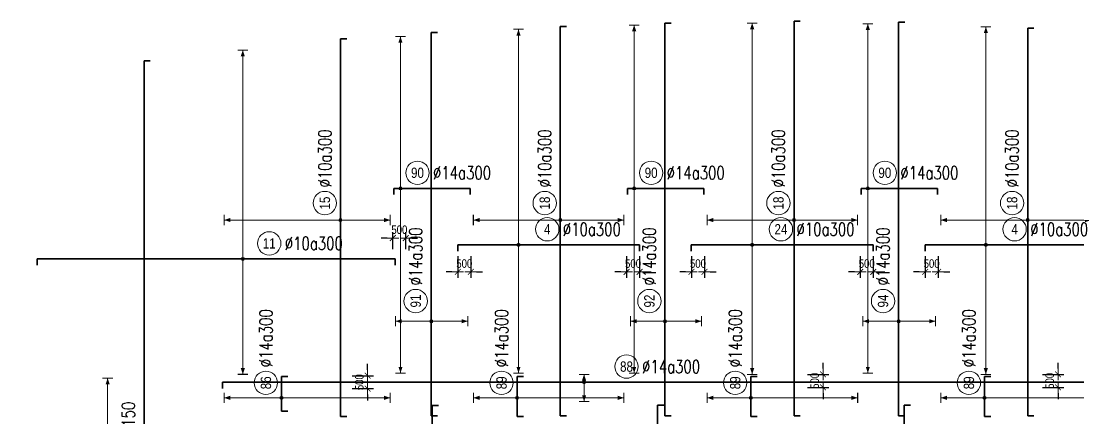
# Model space of a CAD drawing. Header units: millimetres. Extents: x -211477 to 1328726, y -15421 to 98394.
# Drawn here: x 29883 to 70582, y 63675 to 78953 of the extents above; entities that cross this region are included whole.
import ezdxf
from ezdxf.enums import TextEntityAlignment as Align

# ---------------------------------------------------------------- set-up
doc = ezdxf.new("R2010")
doc.units = ezdxf.units.MM
doc.header["$MEASUREMENT"] = 0
for name, color, linetype, lineweight in [('NDC_S_DIM', 1, 'Continuous', 9), ('NDC_S_REBAR', 4, 'Continuous', 35), ('NDC_S_VN TEXT', 7, 'Continuous', 20)]:
    doc.layers.add(name, color=color, linetype=linetype, lineweight=lineweight)
doc.styles.add('ARIAL', font='arial.ttf', dxfattribs={"width": 0.8})
doc.styles.add('NDC_ROMANS', font='romans.shx', dxfattribs={"width": 0.8})
doc.dimstyles.new('NDC_dim_150', dxfattribs={"dimscale": 150, "dimtxt": 2.2, "dimasz": 1.5, "dimexe": 1.5, "dimexo": 2.5, "dimgap": 1, "dimtad": 1, "dimdec": 0, "dimzin": 0, "dimdsep": 46, "dimtxsty": 'ARIAL', "dimblk": 'DIMMARK', "dimcen": 0.09, "dimdle": 1.2, "dimclrd": 1, "dimclre": 1, "dimclrt": 3, "dimadec": 0, "dimazin": 0, "dimtfac": 1, "dimtdec": 0, "dimtix": 1, "dimtofl": 0, "dimtmove": 0, "dimatfit": 3, "dimfxl": 4, "dimfxlon": 1, "dimtolj": 1, "dimtzin": 0, "dimarcsym": 0})

# ---------------------------------------------------------------- blocks, each defined once
blk = doc.blocks.new('DIMMARK')
at = {"layer": 'NDC_S_DIM', "color": 1}
blk.add_line((-1.5, 0), (1, 0), dxfattribs=at)
at = {"layer": 'NDC_S_DIM', "color": 2, "const_width": 0.15}
blk.add_lwpolyline([(-0.5, -0.5), (0.5, 0.5)], dxfattribs=at)
blk = doc.blocks.new('*D108')
at = {"layer": 'NDC_S_DIM', "color": 1, "lineweight": -2, "transparency": 16777216}
for p, q in [((44200, 70168), (44200, 70825)), ((44700, 70168), (44700, 70825)), ((43975, 70600), (43750, 70600)), ((44925, 70600), (45150, 70600))]:
    blk.add_line(p, q, dxfattribs=at)
at = {"layer": 'NDC_S_DIM', "color": 1, "lineweight": -2, "transparency": 16777216, "xscale": 225, "yscale": 225, "zscale": 225}
blk.add_blockref('DIMMARK', (44200, 70600), dxfattribs=at)
at = {"layer": 'NDC_S_DIM', "color": 1, "lineweight": -2, "transparency": 16777216, "xscale": 225, "yscale": 225, "zscale": 225, "rotation": 180}
blk.add_blockref('DIMMARK', (44700, 70600), dxfattribs=at)
at = {"layer": 'NDC_S_DIM', "color": 3, "transparency": 16777216, "insert": (44450, 70919), "char_height": 330, "attachment_point": 5, "style": 'ARIAL'}
blk.add_mtext('\\A1;500', dxfattribs=at)
blk = doc.blocks.new('*D109')
at = {"layer": 'NDC_S_DIM', "color": 1, "lineweight": -2, "transparency": 16777216}
for p, q in [((46700, 69897), (46700, 69072)), ((47200, 69897), (47200, 69072)), ((46475, 69297), (46250, 69297)), ((47425, 69297), (47650, 69297))]:
    blk.add_line(p, q, dxfattribs=at)
at = {"layer": 'NDC_S_DIM', "color": 1, "lineweight": -2, "transparency": 16777216, "xscale": 225, "yscale": 225, "zscale": 225}
blk.add_blockref('DIMMARK', (46700, 69297), dxfattribs=at)
at = {"layer": 'NDC_S_DIM', "color": 1, "lineweight": -2, "transparency": 16777216, "xscale": 225, "yscale": 225, "zscale": 225, "rotation": 180}
blk.add_blockref('DIMMARK', (47200, 69297), dxfattribs=at)
at = {"layer": 'NDC_S_DIM', "color": 3, "transparency": 16777216, "insert": (46950, 69616), "char_height": 330, "attachment_point": 5, "style": 'ARIAL'}
blk.add_mtext('\\A1;500', dxfattribs=at)
blk = doc.blocks.new('*D110')
at = {"layer": 'NDC_S_DIM', "color": 1, "lineweight": -2, "transparency": 16777216}
for p, q in [((53200, 69897), (53200, 69072)), ((53700, 69897), (53700, 69072)), ((52975, 69297), (52750, 69297)), ((53925, 69297), (54150, 69297))]:
    blk.add_line(p, q, dxfattribs=at)
at = {"layer": 'NDC_S_DIM', "color": 1, "lineweight": -2, "transparency": 16777216, "xscale": 225, "yscale": 225, "zscale": 225}
blk.add_blockref('DIMMARK', (53200, 69297), dxfattribs=at)
at = {"layer": 'NDC_S_DIM', "color": 1, "lineweight": -2, "transparency": 16777216, "xscale": 225, "yscale": 225, "zscale": 225, "rotation": 180}
blk.add_blockref('DIMMARK', (53700, 69297), dxfattribs=at)
at = {"layer": 'NDC_S_DIM', "color": 3, "transparency": 16777216, "insert": (53450, 69616), "char_height": 330, "attachment_point": 5, "style": 'ARIAL'}
blk.add_mtext('\\A1;500', dxfattribs=at)
blk = doc.blocks.new('*D111')
at = {"layer": 'NDC_S_DIM', "color": 1, "lineweight": -2, "transparency": 16777216}
for p, q in [((55700, 69897), (55700, 69072)), ((56200, 69897), (56200, 69072)), ((55475, 69297), (55250, 69297)), ((56425, 69297), (56650, 69297))]:
    blk.add_line(p, q, dxfattribs=at)
at = {"layer": 'NDC_S_DIM', "color": 1, "lineweight": -2, "transparency": 16777216, "xscale": 225, "yscale": 225, "zscale": 225}
blk.add_blockref('DIMMARK', (55700, 69297), dxfattribs=at)
at = {"layer": 'NDC_S_DIM', "color": 1, "lineweight": -2, "transparency": 16777216, "xscale": 225, "yscale": 225, "zscale": 225, "rotation": 180}
blk.add_blockref('DIMMARK', (56200, 69297), dxfattribs=at)
at = {"layer": 'NDC_S_DIM', "color": 3, "transparency": 16777216, "insert": (55950, 69616), "char_height": 330, "attachment_point": 5, "style": 'ARIAL'}
blk.add_mtext('\\A1;500', dxfattribs=at)
blk = doc.blocks.new('*D112')
at = {"layer": 'NDC_S_DIM', "color": 1, "lineweight": -2, "transparency": 16777216}
for p, q in [((62200, 69897), (62200, 69072)), ((62700, 69897), (62700, 69072)), ((61975, 69297), (61750, 69297)), ((62925, 69297), (63150, 69297))]:
    blk.add_line(p, q, dxfattribs=at)
at = {"layer": 'NDC_S_DIM', "color": 1, "lineweight": -2, "transparency": 16777216, "xscale": 225, "yscale": 225, "zscale": 225}
blk.add_blockref('DIMMARK', (62200, 69297), dxfattribs=at)
at = {"layer": 'NDC_S_DIM', "color": 1, "lineweight": -2, "transparency": 16777216, "xscale": 225, "yscale": 225, "zscale": 225, "rotation": 180}
blk.add_blockref('DIMMARK', (62700, 69297), dxfattribs=at)
at = {"layer": 'NDC_S_DIM', "color": 3, "transparency": 16777216, "insert": (62450, 69616), "char_height": 330, "attachment_point": 5, "style": 'ARIAL'}
blk.add_mtext('\\A1;500', dxfattribs=at)
blk = doc.blocks.new('*D113')
at = {"layer": 'NDC_S_DIM', "color": 1, "lineweight": -2, "transparency": 16777216}
for p, q in [((64700, 69897), (64700, 69072)), ((65200, 69897), (65200, 69072)), ((64475, 69297), (64250, 69297)), ((65425, 69297), (65650, 69297))]:
    blk.add_line(p, q, dxfattribs=at)
at = {"layer": 'NDC_S_DIM', "color": 1, "lineweight": -2, "transparency": 16777216, "xscale": 225, "yscale": 225, "zscale": 225}
blk.add_blockref('DIMMARK', (64700, 69297), dxfattribs=at)
at = {"layer": 'NDC_S_DIM', "color": 1, "lineweight": -2, "transparency": 16777216, "xscale": 225, "yscale": 225, "zscale": 225, "rotation": 180}
blk.add_blockref('DIMMARK', (65200, 69297), dxfattribs=at)
at = {"layer": 'NDC_S_DIM', "color": 3, "transparency": 16777216, "insert": (64950, 69616), "char_height": 330, "attachment_point": 5, "style": 'ARIAL'}
blk.add_mtext('\\A1;500', dxfattribs=at)
blk = doc.blocks.new('*D124')
at = {"layer": 'NDC_S_DIM', "color": 1, "lineweight": -2, "transparency": 16777216}
for p, q in [((43228, 65525), (43228, 65750)), ((42628, 65300), (43453, 65300)), ((42628, 64800), (43453, 64800)), ((43228, 64575), (43228, 64350))]:
    blk.add_line(p, q, dxfattribs=at)
at = {"layer": 'NDC_S_DIM', "color": 1, "lineweight": -2, "transparency": 16777216, "xscale": 225, "yscale": 225, "zscale": 225}
for p, rotation in [((43228, 65300), 270), ((43228, 64800), 90)]:
    blk.add_blockref('DIMMARK', p, dxfattribs=dict(at, rotation=rotation))
at = {"layer": 'NDC_S_DIM', "color": 3, "transparency": 16777216, "insert": (42909, 65050), "char_height": 330, "attachment_point": 5, "rotation": 90, "style": 'ARIAL'}
blk.add_mtext('\\A1;500', dxfattribs=at)
blk = doc.blocks.new('*D125')
at = {"layer": 'NDC_S_DIM', "color": 1, "lineweight": -2, "transparency": 16777216}
for p, q in [((60766, 65575), (60766, 65800)), ((60166, 65350), (60991, 65350)), ((60166, 64850), (60991, 64850)), ((60766, 64625), (60766, 64400))]:
    blk.add_line(p, q, dxfattribs=at)
at = {"layer": 'NDC_S_DIM', "color": 1, "lineweight": -2, "transparency": 16777216, "xscale": 225, "yscale": 225, "zscale": 225}
for p, rotation in [((60766, 65350), 270), ((60766, 64850), 90)]:
    blk.add_blockref('DIMMARK', p, dxfattribs=dict(at, rotation=rotation))
at = {"layer": 'NDC_S_DIM', "color": 3, "transparency": 16777216, "insert": (60447, 65100), "char_height": 330, "attachment_point": 5, "rotation": 90, "style": 'ARIAL'}
blk.add_mtext('\\A1;500', dxfattribs=at)
blk = doc.blocks.new('*D126')
at = {"layer": 'NDC_S_DIM', "color": 1, "lineweight": -2, "transparency": 16777216}
for p, q in [((69817, 65575), (69817, 65800)), ((69217, 65350), (70042, 65350)), ((69217, 64850), (70042, 64850)), ((69817, 64625), (69817, 64400))]:
    blk.add_line(p, q, dxfattribs=at)
at = {"layer": 'NDC_S_DIM', "color": 1, "lineweight": -2, "transparency": 16777216, "xscale": 225, "yscale": 225, "zscale": 225}
for p, rotation in [((69817, 65350), 270), ((69817, 64850), 90)]:
    blk.add_blockref('DIMMARK', p, dxfattribs=dict(at, rotation=rotation))
at = {"layer": 'NDC_S_DIM', "color": 3, "transparency": 16777216, "insert": (69498, 65100), "char_height": 330, "attachment_point": 5, "rotation": 90, "style": 'ARIAL'}
blk.add_mtext('\\A1;500', dxfattribs=at)
blk = doc.blocks.new('*U80')
h = blk.add_hatch(color=6)
edge = h.paths.add_edge_path()
edge.add_arc((27.07, 0), 0.3, 0, 360)
at = {"layer": 'NDC_S_DIM', "color": 8}
for q in [(27.07, 1.49), (27.07, -3.74)]:
    blk.add_line((27.07, 0), q, dxfattribs=at)
for points in [[(26.07, 1.49, 0.2, 0.2, 0), (28.07, 1.49, 0, 0, 0)], [(26.07, -3.74, 0.2, 0.2, 0), (28.07, -3.74, 0, 0, 0)]]:
    blk.add_lwpolyline(points, format="xyseb", dxfattribs=at)
at = {"layer": 'NDC_S_DIM'}
blk.add_circle((35.24, 3), 2.25, dxfattribs=at)
at = {"layer": 'NDC_S_DIM', "color": 6}
blk.add_circle((27.07, 0), 0.3, dxfattribs=at)
at = {"layer": 'NDC_S_DIM', "color": 8}
for points in [[(26.67, 0.29), (27.07, 1.49), (27.47, 0.29)], [(26.67, -2.54), (27.07, -3.74), (27.47, -2.54)]]:
    blk.add_solid(points, dxfattribs=at)
at = {"layer": 'NDC_S_REBAR'}
for p, q in [((0, 0), (-42.55, 0)), ((-42.55, 0), (-42.55, -1.2)), ((0, 0), (211.07, 0)), ((-42.55, -1.2), (-42.55, -1.2))]:
    blk.add_line(p, q, dxfattribs=at)
at = {"layer": 'NDC_S_VN TEXT', "color": 3, "style": 'NDC_ROMANS', "width": 0.75}
blk.add_attdef('DKT', (38.24, 1.75), '', height=2.5, dxfattribs=at)
at = {"layer": 'NDC_S_VN TEXT', "style": 'ARIAL', "width": 0.8}
blk.add_attdef('KHT', text='', height=2, dxfattribs=at).set_placement((35.24, 3), align=Align.MIDDLE_CENTER)
blk = doc.blocks.new('*U81')
h = blk.add_hatch(color=6)
edge = h.paths.add_edge_path()
edge.add_arc((-7.93, 0), 0.3, 0, 360)
at = {"layer": 'NDC_S_DIM', "color": 8}
for q in [(-7.93, 41.51), (-7.93, -24.69)]:
    blk.add_line((-7.93, 0), q, dxfattribs=at)
for points in [[(-8.93, 41.51, 0.2, 0.2, 0), (-6.93, 41.51, 0, 0, 0)], [(-8.93, -24.69, 0.2, 0.2, 0), (-6.93, -24.69, 0, 0, 0)]]:
    blk.add_lwpolyline(points, format="xyseb", dxfattribs=at)
at = {"layer": 'NDC_S_DIM'}
blk.add_circle((-2.39, 3), 2.25, dxfattribs=at)
at = {"layer": 'NDC_S_DIM', "color": 6}
blk.add_circle((-7.93, 0), 0.3, dxfattribs=at)
at = {"layer": 'NDC_S_DIM', "color": 8}
for points in [[(-8.33, 40.31), (-7.93, 41.51), (-7.53, 40.31)], [(-8.33, -23.49), (-7.93, -24.69), (-7.53, -23.49)]]:
    blk.add_solid(points, dxfattribs=at)
at = {"layer": 'NDC_S_REBAR'}
for p, q in [((0, 0), (-19.62, 0)), ((-19.62, 0), (-19.62, -1.2)), ((0, 0), (15.38, 0)), ((15.38, 0), (15.38, -1.2)), ((-19.62, -1.2), (-19.62, -1.2)), ((15.38, -1.2), (15.38, -1.2))]:
    blk.add_line(p, q, dxfattribs=at)
at = {"layer": 'NDC_S_VN TEXT', "color": 3, "style": 'NDC_ROMANS', "width": 0.75}
blk.add_attdef('DKT', (0.61, 1.75), '', height=2.5, dxfattribs=at)
at = {"layer": 'NDC_S_VN TEXT', "style": 'ARIAL', "width": 0.8}
blk.add_attdef('KHT', text='', height=2, dxfattribs=at).set_placement((-2.39, 3), align=Align.MIDDLE_CENTER)
blk = doc.blocks.new('*U82')
h = blk.add_hatch(color=6)
edge = h.paths.add_edge_path()
edge.add_arc((-7.93, 0), 0.3, 0, 360)
at = {"layer": 'NDC_S_DIM', "color": 8}
for q in [(-7.93, 42.7), (-7.93, -24.94)]:
    blk.add_line((-7.93, 0), q, dxfattribs=at)
for points in [[(-8.93, 42.7, 0.2, 0.2, 0), (-6.93, 42.7, 0, 0, 0)], [(-8.93, -24.94, 0.2, 0.2, 0), (-6.93, -24.94, 0, 0, 0)]]:
    blk.add_lwpolyline(points, format="xyseb", dxfattribs=at)
at = {"layer": 'NDC_S_DIM'}
blk.add_circle((-2.39, 3), 2.25, dxfattribs=at)
at = {"layer": 'NDC_S_DIM', "color": 6}
blk.add_circle((-7.93, 0), 0.3, dxfattribs=at)
at = {"layer": 'NDC_S_DIM', "color": 8}
for points in [[(-8.33, 41.5), (-7.93, 42.7), (-7.53, 41.5)], [(-8.33, -23.74), (-7.93, -24.94), (-7.53, -23.74)]]:
    blk.add_solid(points, dxfattribs=at)
at = {"layer": 'NDC_S_REBAR'}
for p, q in [((0, 0), (-19.65, 0)), ((-19.65, 0), (-19.65, -1.2)), ((0, 0), (15.38, 0)), ((15.38, 0), (15.38, -1.2)), ((-19.65, -1.2), (-19.65, -1.2)), ((15.38, -1.2), (15.38, -1.2))]:
    blk.add_line(p, q, dxfattribs=at)
at = {"layer": 'NDC_S_VN TEXT', "color": 3, "style": 'NDC_ROMANS', "width": 0.75}
blk.add_attdef('DKT', (0.61, 1.75), '', height=2.5, dxfattribs=at)
at = {"layer": 'NDC_S_VN TEXT', "style": 'ARIAL', "width": 0.8}
blk.add_attdef('KHT', text='', height=2, dxfattribs=at).set_placement((-2.39, 3), align=Align.MIDDLE_CENTER)
blk = doc.blocks.new('*U83')
h = blk.add_hatch(color=6)
edge = h.paths.add_edge_path()
edge.add_arc((-7.93, 0), 0.3, 0, 360)
at = {"layer": 'NDC_S_DIM', "color": 8}
for q in [(-7.93, 41.97), (-7.93, -24.94)]:
    blk.add_line((-7.93, 0), q, dxfattribs=at)
for points in [[(-8.93, 41.97, 0.2, 0.2, 0), (-6.93, 41.97, 0, 0, 0)], [(-8.93, -24.94, 0.2, 0.2, 0), (-6.93, -24.94, 0, 0, 0)]]:
    blk.add_lwpolyline(points, format="xyseb", dxfattribs=at)
at = {"layer": 'NDC_S_DIM'}
blk.add_circle((-2.39, 3), 2.25, dxfattribs=at)
at = {"layer": 'NDC_S_DIM', "color": 6}
blk.add_circle((-7.93, 0), 0.3, dxfattribs=at)
at = {"layer": 'NDC_S_DIM', "color": 8}
for points in [[(-8.33, 40.77), (-7.93, 41.97), (-7.53, 40.77)], [(-8.33, -23.74), (-7.93, -24.94), (-7.53, -23.74)]]:
    blk.add_solid(points, dxfattribs=at)
at = {"layer": 'NDC_S_REBAR'}
for p, q in [((0, 0), (-19.62, 0)), ((-19.62, 0), (-19.62, -1.2)), ((0, 0), (15.38, 0)), ((15.38, 0), (15.38, -1.2)), ((-19.62, -1.2), (-19.62, -1.2)), ((15.38, -1.2), (15.38, -1.2))]:
    blk.add_line(p, q, dxfattribs=at)
at = {"layer": 'NDC_S_VN TEXT', "color": 3, "style": 'NDC_ROMANS', "width": 0.75}
blk.add_attdef('DKT', (0.61, 1.75), '', height=2.5, dxfattribs=at)
at = {"layer": 'NDC_S_VN TEXT', "style": 'ARIAL', "width": 0.8}
blk.add_attdef('KHT', text='', height=2, dxfattribs=at).set_placement((-2.39, 3), align=Align.MIDDLE_CENTER)
blk = doc.blocks.new('*U105')
h = blk.add_hatch(color=6)
edge = h.paths.add_edge_path()
edge.add_arc((-3.55, 0), 0.3, 0, 360)
at = {"layer": 'NDC_S_DIM', "color": 8}
for q in [(-3.55, 34.66), (-3.55, -37.09)]:
    blk.add_line((-3.55, 0), q, dxfattribs=at)
for points in [[(-4.55, 34.66, 0.2, 0.2, 0), (-2.55, 34.66, 0, 0, 0)], [(-4.55, -37.09, 0.2, 0.2, 0), (-2.55, -37.09, 0, 0, 0)]]:
    blk.add_lwpolyline(points, format="xyseb", dxfattribs=at)
at = {"layer": 'NDC_S_DIM'}
blk.add_circle((7.95, 3), 2.25, dxfattribs=at)
at = {"layer": 'NDC_S_DIM', "color": 6}
blk.add_circle((-3.55, 0), 0.3, dxfattribs=at)
at = {"layer": 'NDC_S_DIM', "color": 8}
for points in [[(-3.95, 33.46), (-3.55, 34.66), (-3.15, 33.46)], [(-3.95, -35.89), (-3.55, -37.09), (-3.15, -35.89)]]:
    blk.add_solid(points, dxfattribs=at)
at = {"layer": 'NDC_S_REBAR'}
for p, q in [((0, 0), (-20.21, 0)), ((-20.21, 0), (-20.21, -1.2)), ((0, 0), (19.55, 0)), ((19.55, 0), (19.55, -1.2)), ((-20.21, -1.2), (-20.21, -1.2)), ((19.55, -1.2), (19.55, -1.2))]:
    blk.add_line(p, q, dxfattribs=at)
at = {"layer": 'NDC_S_VN TEXT', "color": 3, "style": 'NDC_ROMANS', "width": 0.75}
blk.add_attdef('DKT', (10.95, 1.75), '', height=2.5, dxfattribs=at)
at = {"layer": 'NDC_S_VN TEXT', "style": 'ARIAL', "width": 0.8}
blk.add_attdef('KHT', text='', height=2, dxfattribs=at).set_placement((7.95, 3), align=Align.MIDDLE_CENTER)
blk = doc.blocks.new('*U103')
h = blk.add_hatch(color=6)
edge = h.paths.add_edge_path()
edge.add_arc((-5.66, 0), 0.3, 0, 360)
at = {"layer": 'NDC_S_DIM', "color": 8}
for q in [(-5.66, 29.23), (-5.66, -35.56)]:
    blk.add_line((-5.66, 0), q, dxfattribs=at)
for points in [[(-6.66, 29.23, 0.2, 0.2, 0), (-4.66, 29.23, 0, 0, 0)], [(-6.66, -35.56, 0.2, 0.2, 0), (-4.66, -35.56, 0, 0, 0)]]:
    blk.add_lwpolyline(points, format="xyseb", dxfattribs=at)
at = {"layer": 'NDC_S_DIM'}
blk.add_circle((-2.39, 3), 2.25, dxfattribs=at)
at = {"layer": 'NDC_S_DIM', "color": 6}
blk.add_circle((-5.66, 0), 0.3, dxfattribs=at)
at = {"layer": 'NDC_S_DIM', "color": 8}
for points in [[(-6.06, 28.03), (-5.66, 29.23), (-5.26, 28.03)], [(-6.06, -34.36), (-5.66, -35.56), (-5.26, -34.36)]]:
    blk.add_solid(points, dxfattribs=at)
at = {"layer": 'NDC_S_REBAR'}
for p, q in [((0, 0), (-6.97, 0)), ((-6.97, 0), (-6.97, -1.2)), ((0, 0), (7.73, 0)), ((7.73, 0), (7.73, -1.2)), ((-6.97, -1.2), (-6.97, -1.2)), ((7.73, -1.2), (7.73, -1.2))]:
    blk.add_line(p, q, dxfattribs=at)
at = {"layer": 'NDC_S_VN TEXT', "color": 3, "style": 'NDC_ROMANS', "width": 0.75}
blk.add_attdef('DKT', (0.61, 1.75), '', height=2.5, dxfattribs=at)
at = {"layer": 'NDC_S_VN TEXT', "style": 'ARIAL', "width": 0.8}
blk.add_attdef('KHT', text='', height=2, dxfattribs=at).set_placement((-2.39, 3), align=Align.MIDDLE_CENTER)
blk = doc.blocks.new('*U101')
h = blk.add_hatch(color=6)
edge = h.paths.add_edge_path()
edge.add_arc((0, 0), 0.3, 0, 360)
at = {"layer": 'NDC_S_DIM', "color": 8}
for q in [(0, 23.4), (0, -14.42)]:
    blk.add_line((0, 0), q, dxfattribs=at)
for points in [[(-1, 23.4, 0.2, 0.2, 0), (1, 23.4, 0, 0, 0)], [(-1, -14.42, 0.2, 0.2, 0), (1, -14.42, 0, 0, 0)]]:
    blk.add_lwpolyline(points, format="xyseb", dxfattribs=at)
at = {"layer": 'NDC_S_DIM'}
blk.add_circle((7.95, 3), 2.25, dxfattribs=at)
at = {"layer": 'NDC_S_DIM', "color": 6}
blk.add_circle((0, 0), 0.3, dxfattribs=at)
at = {"layer": 'NDC_S_DIM', "color": 8}
for points in [[(-0.4, 22.2), (0, 23.4), (0.4, 22.2)], [(-0.4, -13.22), (0, -14.42), (0.4, -13.22)]]:
    blk.add_solid(points, dxfattribs=at)
at = {"layer": 'NDC_S_REBAR'}
for p, q in [((0, 0), (-106.29, 0)), ((-106.29, 0), (-106.29, -1.2)), ((0, 0), (87.73, 0)), ((87.73, 0), (87.73, -1.2)), ((-106.29, -1.2), (-106.29, -1.2)), ((87.73, -1.2), (87.73, -1.2))]:
    blk.add_line(p, q, dxfattribs=at)
at = {"layer": 'NDC_S_VN TEXT', "color": 3, "style": 'NDC_ROMANS', "width": 0.75}
blk.add_attdef('DKT', (10.95, 1.75), '', height=2.5, dxfattribs=at)
at = {"layer": 'NDC_S_VN TEXT', "style": 'ARIAL', "width": 0.8}
blk.add_attdef('KHT', text='', height=2, dxfattribs=at).set_placement((7.95, 3), align=Align.MIDDLE_CENTER)
blk = doc.blocks.new('*U102')
h = blk.add_hatch(color=6)
edge = h.paths.add_edge_path()
edge.add_arc((-5.66, 0), 0.3, 0, 360)
at = {"layer": 'NDC_S_DIM', "color": 8}
for q in [(-5.66, 22.4), (-5.66, -9.6)]:
    blk.add_line((-5.66, 0), q, dxfattribs=at)
for points in [[(-6.66, 22.4, 0.2, 0.2, 0), (-4.66, 22.4, 0, 0, 0)], [(-6.66, -9.6, 0.2, 0.2, 0), (-4.66, -9.6, 0, 0, 0)]]:
    blk.add_lwpolyline(points, format="xyseb", dxfattribs=at)
at = {"layer": 'NDC_S_DIM'}
blk.add_circle((-2.39, 3), 2.25, dxfattribs=at)
at = {"layer": 'NDC_S_DIM', "color": 6}
blk.add_circle((-5.66, 0), 0.3, dxfattribs=at)
at = {"layer": 'NDC_S_DIM', "color": 8}
for points in [[(-6.06, 21.2), (-5.66, 22.4), (-5.26, 21.2)], [(-6.06, -8.4), (-5.66, -9.6), (-5.26, -8.4)]]:
    blk.add_solid(points, dxfattribs=at)
at = {"layer": 'NDC_S_REBAR'}
for p, q in [((0, 0), (-43.46, 0)), ((-43.46, 0), (-43.46, -1.2)), ((0, 0), (29.21, 0)), ((29.21, 0), (29.21, -1.2)), ((-43.46, -1.2), (-43.46, -1.2)), ((29.21, -1.2), (29.21, -1.2))]:
    blk.add_line(p, q, dxfattribs=at)
at = {"layer": 'NDC_S_VN TEXT', "color": 3, "style": 'NDC_ROMANS', "width": 0.75}
blk.add_attdef('DKT', (0.61, 1.75), '', height=2.5, dxfattribs=at)
at = {"layer": 'NDC_S_VN TEXT', "style": 'ARIAL', "width": 0.8}
blk.add_attdef('KHT', text='', height=2, dxfattribs=at).set_placement((-2.39, 3), align=Align.MIDDLE_CENTER)
blk = doc.blocks.new('*U99')
h = blk.add_hatch(color=6)
edge = h.paths.add_edge_path()
edge.add_arc((-5.66, 0), 0.3, 0, 360)
at = {"layer": 'NDC_S_DIM', "color": 8}
for q in [(-5.66, 16.75), (-5.66, -12.25)]:
    blk.add_line((-5.66, 0), q, dxfattribs=at)
for points in [[(-6.66, 16.75, 0.2, 0.2, 0), (-4.66, 16.75, 0, 0, 0)], [(-6.66, -12.25, 0.2, 0.2, 0), (-4.66, -12.25, 0, 0, 0)]]:
    blk.add_lwpolyline(points, format="xyseb", dxfattribs=at)
at = {"layer": 'NDC_S_DIM'}
blk.add_circle((-2.39, 3), 2.25, dxfattribs=at)
at = {"layer": 'NDC_S_DIM', "color": 6}
blk.add_circle((-5.66, 0), 0.3, dxfattribs=at)
at = {"layer": 'NDC_S_DIM', "color": 8}
for points in [[(-6.06, 15.55), (-5.66, 16.75), (-5.26, 15.55)], [(-6.06, -11.05), (-5.66, -12.25), (-5.26, -11.05)]]:
    blk.add_solid(points, dxfattribs=at)
at = {"layer": 'NDC_S_REBAR'}
for p, q in [((0, 0), (-43.38, 0)), ((-43.38, 0), (-43.38, -1.2)), ((0, 0), (31.63, 0)), ((31.63, 0), (31.63, -1.2)), ((-43.38, -1.2), (-43.38, -1.2)), ((31.63, -1.2), (31.63, -1.2))]:
    blk.add_line(p, q, dxfattribs=at)
at = {"layer": 'NDC_S_VN TEXT', "color": 3, "style": 'NDC_ROMANS', "width": 0.75}
blk.add_attdef('DKT', (0.61, 1.75), '', height=2.5, dxfattribs=at)
at = {"layer": 'NDC_S_VN TEXT', "style": 'ARIAL', "width": 0.8}
blk.add_attdef('KHT', text='', height=2, dxfattribs=at).set_placement((-2.39, 3), align=Align.MIDDLE_CENTER)
blk = doc.blocks.new('*U93')
h = blk.add_hatch(color=6)
edge = h.paths.add_edge_path()
edge.add_arc((-26.39, 0), 0.3, 0, 360)
at = {"layer": 'NDC_S_DIM', "color": 8}
for q in [(-26.39, 6.89), (-26.39, -7.05)]:
    blk.add_line((-26.39, 0), q, dxfattribs=at)
for points in [[(-27.39, 6.89, 0.2, 0.2, 0), (-25.39, 6.89, 0, 0, 0)], [(-27.39, -7.05, 0.2, 0.2, 0), (-25.39, -7.05, 0, 0, 0)]]:
    blk.add_lwpolyline(points, format="xyseb", dxfattribs=at)
at = {"layer": 'NDC_S_DIM'}
blk.add_circle((-22.5, 3), 2.25, dxfattribs=at)
at = {"layer": 'NDC_S_DIM', "color": 6}
blk.add_circle((-26.39, 0), 0.3, dxfattribs=at)
at = {"layer": 'NDC_S_DIM', "color": 8}
for points in [[(-26.79, 5.69), (-26.39, 6.89), (-25.99, 5.69)], [(-26.79, -5.85), (-26.39, -7.05), (-25.99, -5.85)]]:
    blk.add_solid(points, dxfattribs=at)
at = {"layer": 'NDC_S_REBAR'}
for p, q in [((0, 0), (-44.62, 0)), ((-44.62, 0), (-44.62, -1.2)), ((0, 0), (29.22, 0)), ((29.22, 0), (29.22, -1.2)), ((-44.62, -1.2), (-44.62, -1.2)), ((29.22, -1.2), (29.22, -1.2))]:
    blk.add_line(p, q, dxfattribs=at)
at = {"layer": 'NDC_S_VN TEXT', "color": 3, "style": 'NDC_ROMANS', "width": 0.75}
blk.add_attdef('DKT', (-19.5, 1.75), '', height=2.5, dxfattribs=at)
at = {"layer": 'NDC_S_VN TEXT', "style": 'ARIAL', "width": 0.8}
blk.add_attdef('KHT', text='', height=2, dxfattribs=at).set_placement((-22.5, 3), align=Align.MIDDLE_CENTER)
blk = doc.blocks.new('*U94')
h = blk.add_hatch(color=6)
edge = h.paths.add_edge_path()
edge.add_arc((-26.39, 0), 0.3, 0, 360)
at = {"layer": 'NDC_S_DIM', "color": 8}
for q in [(-26.39, 6.64), (-26.39, -7.05)]:
    blk.add_line((-26.39, 0), q, dxfattribs=at)
for points in [[(-27.39, 6.64, 0.2, 0.2, 0), (-25.39, 6.64, 0, 0, 0)], [(-27.39, -7.05, 0.2, 0.2, 0), (-25.39, -7.05, 0, 0, 0)]]:
    blk.add_lwpolyline(points, format="xyseb", dxfattribs=at)
at = {"layer": 'NDC_S_DIM'}
blk.add_circle((-22.5, 3), 2.25, dxfattribs=at)
at = {"layer": 'NDC_S_DIM', "color": 6}
blk.add_circle((-26.39, 0), 0.3, dxfattribs=at)
at = {"layer": 'NDC_S_DIM', "color": 8}
for points in [[(-26.79, 5.44), (-26.39, 6.64), (-25.99, 5.44)], [(-26.79, -5.85), (-26.39, -7.05), (-25.99, -5.85)]]:
    blk.add_solid(points, dxfattribs=at)
at = {"layer": 'NDC_S_REBAR'}
for p, q in [((0, 0), (-44.61, 0)), ((-44.61, 0), (-44.61, -1.2)), ((0, 0), (30.98, 0)), ((30.98, 0), (30.98, -1.2)), ((-44.61, -1.2), (-44.61, -1.2)), ((30.98, -1.2), (30.98, -1.2))]:
    blk.add_line(p, q, dxfattribs=at)
at = {"layer": 'NDC_S_VN TEXT', "color": 3, "style": 'NDC_ROMANS', "width": 0.75}
blk.add_attdef('DKT', (-19.5, 1.75), '', height=2.5, dxfattribs=at)
at = {"layer": 'NDC_S_VN TEXT', "style": 'ARIAL', "width": 0.8}
blk.add_attdef('KHT', text='', height=2, dxfattribs=at).set_placement((-22.5, 3), align=Align.MIDDLE_CENTER)
blk = doc.blocks.new('*U91')
h = blk.add_hatch(color=6)
edge = h.paths.add_edge_path()
edge.add_arc((-26.39, 0), 0.3, 0, 360)
at = {"layer": 'NDC_S_DIM', "color": 8}
for q in [(-26.39, 6.89), (-26.39, -7.11)]:
    blk.add_line((-26.39, 0), q, dxfattribs=at)
for points in [[(-27.39, 6.89, 0.2, 0.2, 0), (-25.39, 6.89, 0, 0, 0)], [(-27.39, -7.11, 0.2, 0.2, 0), (-25.39, -7.11, 0, 0, 0)]]:
    blk.add_lwpolyline(points, format="xyseb", dxfattribs=at)
at = {"layer": 'NDC_S_DIM'}
blk.add_circle((-22.5, 3), 2.25, dxfattribs=at)
at = {"layer": 'NDC_S_DIM', "color": 6}
blk.add_circle((-26.39, 0), 0.3, dxfattribs=at)
at = {"layer": 'NDC_S_DIM', "color": 8}
for points in [[(-26.79, 5.69), (-26.39, 6.89), (-25.99, 5.69)], [(-26.79, -5.91), (-26.39, -7.11), (-25.99, -5.91)]]:
    blk.add_solid(points, dxfattribs=at)
at = {"layer": 'NDC_S_REBAR'}
for p, q in [((0, 0), (-44.62, 0)), ((-44.62, 0), (-44.62, -1.2)), ((0, 0), (31.19, 0)), ((31.19, 0), (31.19, -1.2)), ((-44.62, -1.2), (-44.62, -1.2)), ((31.19, -1.2), (31.19, -1.2))]:
    blk.add_line(p, q, dxfattribs=at)
at = {"layer": 'NDC_S_VN TEXT', "color": 3, "style": 'NDC_ROMANS', "width": 0.75}
blk.add_attdef('DKT', (-19.5, 1.75), '', height=2.5, dxfattribs=at)
at = {"layer": 'NDC_S_VN TEXT', "style": 'ARIAL', "width": 0.8}
blk.add_attdef('KHT', text='', height=2, dxfattribs=at).set_placement((-22.5, 3), align=Align.MIDDLE_CENTER)
blk = doc.blocks.new('*U86')
h = blk.add_hatch(color=6)
edge = h.paths.add_edge_path()
edge.add_arc((-1.02, 0), 0.3, 0, 360)
at = {"layer": 'NDC_S_DIM', "color": 8}
for q in [(-1.02, 11.05), (-1.02, -20.95)]:
    blk.add_line((-1.02, 0), q, dxfattribs=at)
for points in [[(-2.02, 11.05, 0.2, 0.2, 0), (-0.02, 11.05, 0, 0, 0)], [(-2.02, -20.95, 0.2, 0.2, 0), (-0.02, -20.95, 0, 0, 0)]]:
    blk.add_lwpolyline(points, format="xyseb", dxfattribs=at)
at = {"layer": 'NDC_S_DIM'}
blk.add_circle((1.87, 3), 2.25, dxfattribs=at)
at = {"layer": 'NDC_S_DIM', "color": 6}
blk.add_circle((-1.02, 0), 0.3, dxfattribs=at)
at = {"layer": 'NDC_S_DIM', "color": 8}
for points in [[(-1.42, 9.85), (-1.02, 11.05), (-0.62, 9.85)], [(-1.42, -19.75), (-1.02, -20.95), (-0.62, -19.75)]]:
    blk.add_solid(points, dxfattribs=at)
at = {"layer": 'NDC_S_REBAR'}
for p, q in [((0, 0), (-3.6, 0)), ((-3.6, 0), (-3.6, -1.2)), ((0, 0), (3.1, 0)), ((3.1, 0), (3.1, -1.2)), ((-3.6, -1.2), (-3.6, -1.2)), ((3.1, -1.2), (3.1, -1.2))]:
    blk.add_line(p, q, dxfattribs=at)
at = {"layer": 'NDC_S_VN TEXT', "color": 3, "style": 'NDC_ROMANS', "width": 0.75}
blk.add_attdef('DKT', (4.87, 1.75), '', height=2.5, dxfattribs=at)
at = {"layer": 'NDC_S_VN TEXT', "style": 'ARIAL', "width": 0.8}
blk.add_attdef('KHT', text='', height=2, dxfattribs=at).set_placement((1.87, 3), align=Align.MIDDLE_CENTER)
blk = doc.blocks.new('*U87')
h = blk.add_hatch(color=6)
edge = h.paths.add_edge_path()
edge.add_arc((-1.02, 0), 0.3, 0, 360)
at = {"layer": 'NDC_S_DIM', "color": 8}
for q in [(-1.02, 8.42), (-1.02, -20.58)]:
    blk.add_line((-1.02, 0), q, dxfattribs=at)
for points in [[(-2.02, 8.42, 0.2, 0.2, 0), (-0.02, 8.42, 0, 0, 0)], [(-2.02, -20.58, 0.2, 0.2, 0), (-0.02, -20.58, 0, 0, 0)]]:
    blk.add_lwpolyline(points, format="xyseb", dxfattribs=at)
at = {"layer": 'NDC_S_DIM'}
blk.add_circle((1.87, 3), 2.25, dxfattribs=at)
at = {"layer": 'NDC_S_DIM', "color": 6}
blk.add_circle((-1.02, 0), 0.3, dxfattribs=at)
at = {"layer": 'NDC_S_DIM', "color": 8}
for points in [[(-1.42, 7.22), (-1.02, 8.42), (-0.62, 7.22)], [(-1.42, -19.38), (-1.02, -20.58), (-0.62, -19.38)]]:
    blk.add_solid(points, dxfattribs=at)
at = {"layer": 'NDC_S_REBAR'}
for p, q in [((0, 0), (-4.6, 0)), ((-4.6, 0), (-4.6, -1.2)), ((0, 0), (3.1, 0)), ((3.1, 0), (3.1, -1.2)), ((-4.6, -1.2), (-4.6, -1.2)), ((3.1, -1.2), (3.1, -1.2))]:
    blk.add_line(p, q, dxfattribs=at)
at = {"layer": 'NDC_S_VN TEXT', "color": 3, "style": 'NDC_ROMANS', "width": 0.75}
blk.add_attdef('DKT', (4.87, 1.75), '', height=2.5, dxfattribs=at)
at = {"layer": 'NDC_S_VN TEXT', "style": 'ARIAL', "width": 0.8}
blk.add_attdef('KHT', text='', height=2, dxfattribs=at).set_placement((1.87, 3), align=Align.MIDDLE_CENTER)
blk = doc.blocks.new('*U73')
h = blk.add_hatch(color=6)
edge = h.paths.add_edge_path()
edge.add_arc((-2.99, 0), 0.3, 0, 360)
at = {"layer": 'NDC_S_DIM', "color": 8}
for q in [(-2.99, 40.22), (-2.99, -22.21)]:
    blk.add_line((-2.99, 0), q, dxfattribs=at)
for points in [[(-3.99, 40.22, 0.2, 0.2, 0), (-1.99, 40.22, 0, 0, 0)], [(-3.99, -22.21, 0.2, 0.2, 0), (-1.99, -22.21, 0, 0, 0)]]:
    blk.add_lwpolyline(points, format="xyseb", dxfattribs=at)
at = {"layer": 'NDC_S_DIM'}
blk.add_circle((2.1, 3), 2.25, dxfattribs=at)
at = {"layer": 'NDC_S_DIM', "color": 6}
blk.add_circle((-2.99, 0), 0.3, dxfattribs=at)
at = {"layer": 'NDC_S_DIM', "color": 8}
for points in [[(-3.39, 39.02), (-2.99, 40.22), (-2.59, 39.02)], [(-3.39, -21.01), (-2.99, -22.21), (-2.59, -21.01)]]:
    blk.add_solid(points, dxfattribs=at)
at = {"layer": 'NDC_S_REBAR'}
for p, q in [((0, 0), (-42.6, 0)), ((-42.6, 0), (-42.6, -1.2)), ((0, 0), (26.37, 0)), ((26.37, 0), (26.37, -1.2)), ((-42.6, -1.2), (-42.6, -1.2)), ((26.37, -1.2), (26.37, -1.2))]:
    blk.add_line(p, q, dxfattribs=at)
at = {"layer": 'NDC_S_VN TEXT', "color": 3, "style": 'NDC_ROMANS', "width": 0.75}
blk.add_attdef('DKT', (5.1, 1.75), '', height=2.5, dxfattribs=at)
at = {"layer": 'NDC_S_VN TEXT', "style": 'ARIAL', "width": 0.8}
blk.add_attdef('KHT', text='', height=2, dxfattribs=at).set_placement((2.1, 3), align=Align.MIDDLE_CENTER)
blk = doc.blocks.new('*U564')
h = blk.add_hatch(color=6)
edge = h.paths.add_edge_path()
edge.add_arc((-5.66, 0), 0.3, 0, 360)
at = {"layer": 'NDC_S_DIM', "color": 8}
for q in [(-5.66, 7.31), (-5.66, -8.99)]:
    blk.add_line((-5.66, 0), q, dxfattribs=at)
for points in [[(-6.66, 7.31, 0.2, 0.2, 0), (-4.66, 7.31, 0, 0, 0)], [(-6.66, -8.99, 0.2, 0.2, 0), (-4.66, -8.99, 0, 0, 0)]]:
    blk.add_lwpolyline(points, format="xyseb", dxfattribs=at)
at = {"layer": 'NDC_S_DIM'}
blk.add_circle((-5.47, 3.03), 2.25, dxfattribs=at)
at = {"layer": 'NDC_S_DIM', "color": 6}
blk.add_circle((-5.66, 0), 0.3, dxfattribs=at)
at = {"layer": 'NDC_S_DIM', "color": 8}
for points in [[(-6.06, 6.11), (-5.66, 7.31), (-5.26, 6.11)], [(-6.06, -7.79), (-5.66, -8.99), (-5.26, -7.79)]]:
    blk.add_solid(points, dxfattribs=at)
at = {"layer": 'NDC_S_REBAR'}
for p, q in [((-16.08, 0), (-16.08, 1.2)), ((-16.08, 1.2), (-16.08, 1.2)), ((0, 0), (-16.08, 0)), ((0, 0), (45.49, 0)), ((45.49, 0), (45.49, 1.2)), ((45.49, 1.2), (45.49, 1.2))]:
    blk.add_line(p, q, dxfattribs=at)
at = {"layer": 'NDC_S_VN TEXT', "color": 3, "style": 'NDC_ROMANS', "width": 0.75}
blk.add_attdef('DKT', (-2.47, 1.78), '', height=2.5, dxfattribs=at)
at = {"layer": 'NDC_S_VN TEXT', "style": 'ARIAL', "width": 0.8}
blk.add_attdef('KHT', text='', height=2, dxfattribs=at).set_placement((-5.47, 3.03), align=Align.MIDDLE_CENTER)
blk = doc.blocks.new('*U68')
h = blk.add_hatch(color=6)
edge = h.paths.add_edge_path()
edge.add_arc((-5.86, 0), 0.3, 0, 360)
at = {"layer": 'NDC_S_DIM', "color": 8}
for q in [(-5.86, 8.56), (-5.86, -1.94)]:
    blk.add_line((-5.86, 0), q, dxfattribs=at)
for points in [[(-6.86, 8.56, 0.2, 0.2, 0), (-4.86, 8.56, 0, 0, 0)], [(-6.86, -1.94, 0.2, 0.2, 0), (-4.86, -1.94, 0, 0, 0)]]:
    blk.add_lwpolyline(points, format="xyseb", dxfattribs=at)
at = {"layer": 'NDC_S_DIM'}
blk.add_circle((0.19, 3), 2.25, dxfattribs=at)
at = {"layer": 'NDC_S_DIM', "color": 6}
blk.add_circle((-5.86, 0), 0.3, dxfattribs=at)
at = {"layer": 'NDC_S_DIM', "color": 8}
for points in [[(-6.26, 7.36), (-5.86, 8.56), (-5.46, 7.36)], [(-6.26, -0.74), (-5.86, -1.94), (-5.46, -0.74)]]:
    blk.add_solid(points, dxfattribs=at)
at = {"layer": 'NDC_S_REBAR'}
for p, q in [((0, 0), (-21.3, 0)), ((-21.3, 0), (-21.3, -1.2)), ((0, 0), (40.13, 0)), ((40.13, 0), (40.13, -1.2)), ((-21.3, -1.2), (-21.3, -1.2)), ((40.13, -1.2), (40.13, -1.2))]:
    blk.add_line(p, q, dxfattribs=at)
at = {"layer": 'NDC_S_VN TEXT', "color": 3, "style": 'NDC_ROMANS', "width": 0.75}
blk.add_attdef('DKT', (3.19, 1.75), '', height=2.5, dxfattribs=at)
at = {"layer": 'NDC_S_VN TEXT', "style": 'ARIAL', "width": 0.8}
blk.add_attdef('KHT', text='', height=2, dxfattribs=at).set_placement((0.19, 3), align=Align.MIDDLE_CENTER)
blk = doc.blocks.new('*U566')
h = blk.add_hatch(color=6)
edge = h.paths.add_edge_path()
edge.add_arc((-5.66, 0), 0.3, 0, 360)
at = {"layer": 'NDC_S_DIM', "color": 8}
for q in [(-5.66, 16.75), (-5.66, -12.25)]:
    blk.add_line((-5.66, 0), q, dxfattribs=at)
for points in [[(-6.66, 16.75, 0.2, 0.2, 0), (-4.66, 16.75, 0, 0, 0)], [(-6.66, -12.25, 0.2, 0.2, 0), (-4.66, -12.25, 0, 0, 0)]]:
    blk.add_lwpolyline(points, format="xyseb", dxfattribs=at)
at = {"layer": 'NDC_S_DIM'}
blk.add_circle((-2.39, 3), 2.25, dxfattribs=at)
at = {"layer": 'NDC_S_DIM', "color": 6}
blk.add_circle((-5.66, 0), 0.3, dxfattribs=at)
at = {"layer": 'NDC_S_DIM', "color": 8}
for points in [[(-6.06, 15.55), (-5.66, 16.75), (-5.26, 15.55)], [(-6.06, -11.05), (-5.66, -12.25), (-5.26, -11.05)]]:
    blk.add_solid(points, dxfattribs=at)
at = {"layer": 'NDC_S_REBAR'}
for p, q in [((0, 0), (-43.38, 0)), ((-43.38, 0), (-43.38, -1.2)), ((0, 0), (32.63, 0)), ((32.63, 0), (32.63, -1.2)), ((-43.38, -1.2), (-43.38, -1.2)), ((32.63, -1.2), (32.63, -1.2))]:
    blk.add_line(p, q, dxfattribs=at)
at = {"layer": 'NDC_S_VN TEXT', "color": 3, "style": 'NDC_ROMANS', "width": 0.75}
blk.add_attdef('DKT', (0.61, 1.75), '', height=2.5, dxfattribs=at)
at = {"layer": 'NDC_S_VN TEXT', "style": 'ARIAL', "width": 0.8}
blk.add_attdef('KHT', text='', height=2, dxfattribs=at).set_placement((-2.39, 3), align=Align.MIDDLE_CENTER)
blk = doc.blocks.new('*U565')
h = blk.add_hatch(color=6)
edge = h.paths.add_edge_path()
edge.add_arc((-5.66, 0), 0.3, 0, 360)
at = {"layer": 'NDC_S_DIM', "color": 8}
for q in [(-5.66, 16.75), (-5.66, -12.25)]:
    blk.add_line((-5.66, 0), q, dxfattribs=at)
for points in [[(-6.66, 16.75, 0.2, 0.2, 0), (-4.66, 16.75, 0, 0, 0)], [(-6.66, -12.25, 0.2, 0.2, 0), (-4.66, -12.25, 0, 0, 0)]]:
    blk.add_lwpolyline(points, format="xyseb", dxfattribs=at)
at = {"layer": 'NDC_S_DIM'}
blk.add_circle((-2.39, 3), 2.25, dxfattribs=at)
at = {"layer": 'NDC_S_DIM', "color": 6}
blk.add_circle((-5.66, 0), 0.3, dxfattribs=at)
at = {"layer": 'NDC_S_DIM', "color": 8}
for points in [[(-6.06, 15.55), (-5.66, 16.75), (-5.26, 15.55)], [(-6.06, -11.05), (-5.66, -12.25), (-5.26, -11.05)]]:
    blk.add_solid(points, dxfattribs=at)
at = {"layer": 'NDC_S_REBAR'}
for p, q in [((0, 0), (-43.38, 0)), ((-43.38, 0), (-43.38, -1.2)), ((0, 0), (31.31, 0)), ((31.31, 0), (31.31, -1.2)), ((-43.38, -1.2), (-43.38, -1.2)), ((31.31, -1.2), (31.31, -1.2))]:
    blk.add_line(p, q, dxfattribs=at)
at = {"layer": 'NDC_S_VN TEXT', "color": 3, "style": 'NDC_ROMANS', "width": 0.75}
blk.add_attdef('DKT', (0.61, 1.75), '', height=2.5, dxfattribs=at)
at = {"layer": 'NDC_S_VN TEXT', "style": 'ARIAL', "width": 0.8}
blk.add_attdef('KHT', text='', height=2, dxfattribs=at).set_placement((-2.39, 3), align=Align.MIDDLE_CENTER)
blk = doc.blocks.new('*U533')
h = blk.add_hatch(color=6)
edge = h.paths.add_edge_path()
edge.add_arc((-5.66, 0), 0.3, 0, 360)
at = {"layer": 'NDC_S_DIM', "color": 8}
for q in [(-5.66, 8.01), (-5.66, -7.99)]:
    blk.add_line((-5.66, 0), q, dxfattribs=at)
for points in [[(-6.66, 8.01, 0.2, 0.2, 0), (-4.66, 8.01, 0, 0, 0)], [(-6.66, -7.99, 0.2, 0.2, 0), (-4.66, -7.99, 0, 0, 0)]]:
    blk.add_lwpolyline(points, format="xyseb", dxfattribs=at)
at = {"layer": 'NDC_S_DIM'}
blk.add_circle((-5.47, 3.03), 2.25, dxfattribs=at)
at = {"layer": 'NDC_S_DIM', "color": 6}
blk.add_circle((-5.66, 0), 0.3, dxfattribs=at)
at = {"layer": 'NDC_S_DIM', "color": 8}
for points in [[(-6.06, 6.81), (-5.66, 8.01), (-5.26, 6.81)], [(-6.06, -6.79), (-5.66, -7.99), (-5.26, -6.79)]]:
    blk.add_solid(points, dxfattribs=at)
at = {"layer": 'NDC_S_REBAR'}
for p, q in [((-16.08, 0), (-16.08, 1.2)), ((-16.08, 1.2), (-16.08, 1.2)), ((0, 0), (-16.08, 0)), ((0, 0), (45.49, 0)), ((45.49, 0), (45.49, 1.2)), ((45.49, 1.2), (45.49, 1.2))]:
    blk.add_line(p, q, dxfattribs=at)
at = {"layer": 'NDC_S_VN TEXT', "color": 3, "style": 'NDC_ROMANS', "width": 0.75}
blk.add_attdef('DKT', (-2.47, 1.78), '', height=2.5, dxfattribs=at)
at = {"layer": 'NDC_S_VN TEXT', "style": 'ARIAL', "width": 0.8}
blk.add_attdef('KHT', text='', height=2, dxfattribs=at).set_placement((-5.47, 3.03), align=Align.MIDDLE_CENTER)
blk = doc.blocks.new('*U429')
h = blk.add_hatch(color=6)
edge = h.paths.add_edge_path()
edge.add_arc((-5.66, 0), 0.3, 0, 360)
at = {"layer": 'NDC_S_DIM', "color": 8}
for q in [(-5.66, 31.45), (-5.66, -35.56)]:
    blk.add_line((-5.66, 0), q, dxfattribs=at)
for points in [[(-6.66, 31.45, 0.2, 0.2, 0), (-4.66, 31.45, 0, 0, 0)], [(-6.66, -35.56, 0.2, 0.2, 0), (-4.66, -35.56, 0, 0, 0)]]:
    blk.add_lwpolyline(points, format="xyseb", dxfattribs=at)
at = {"layer": 'NDC_S_DIM'}
blk.add_circle((-2.39, 3), 2.25, dxfattribs=at)
at = {"layer": 'NDC_S_DIM', "color": 6}
blk.add_circle((-5.66, 0), 0.3, dxfattribs=at)
at = {"layer": 'NDC_S_DIM', "color": 8}
for points in [[(-6.06, 30.25), (-5.66, 31.45), (-5.26, 30.25)], [(-6.06, -34.36), (-5.66, -35.56), (-5.26, -34.36)]]:
    blk.add_solid(points, dxfattribs=at)
at = {"layer": 'NDC_S_REBAR'}
for p, q in [((0, 0), (-6.97, 0)), ((-6.97, 0), (-6.97, -1.2)), ((0, 0), (7.73, 0)), ((7.73, 0), (7.73, -1.2)), ((-6.97, -1.2), (-6.97, -1.2)), ((7.73, -1.2), (7.73, -1.2))]:
    blk.add_line(p, q, dxfattribs=at)
at = {"layer": 'NDC_S_VN TEXT', "color": 3, "style": 'NDC_ROMANS', "width": 0.75}
blk.add_attdef('DKT', (0.61, 1.75), '', height=2.5, dxfattribs=at)
at = {"layer": 'NDC_S_VN TEXT', "style": 'ARIAL', "width": 0.8}
blk.add_attdef('KHT', text='', height=2, dxfattribs=at).set_placement((-2.39, 3), align=Align.MIDDLE_CENTER)
blk = doc.blocks.new('*U428')
h = blk.add_hatch(color=6)
edge = h.paths.add_edge_path()
edge.add_arc((-5.66, 0), 0.3, 0, 360)
at = {"layer": 'NDC_S_DIM', "color": 8}
for q in [(-5.66, 31.71), (-5.66, -35.56)]:
    blk.add_line((-5.66, 0), q, dxfattribs=at)
for points in [[(-6.66, 31.71, 0.2, 0.2, 0), (-4.66, 31.71, 0, 0, 0)], [(-6.66, -35.56, 0.2, 0.2, 0), (-4.66, -35.56, 0, 0, 0)]]:
    blk.add_lwpolyline(points, format="xyseb", dxfattribs=at)
at = {"layer": 'NDC_S_DIM'}
blk.add_circle((-2.39, 3), 2.25, dxfattribs=at)
at = {"layer": 'NDC_S_DIM', "color": 6}
blk.add_circle((-5.66, 0), 0.3, dxfattribs=at)
at = {"layer": 'NDC_S_DIM', "color": 8}
for points in [[(-6.06, 30.51), (-5.66, 31.71), (-5.26, 30.51)], [(-6.06, -34.36), (-5.66, -35.56), (-5.26, -34.36)]]:
    blk.add_solid(points, dxfattribs=at)
at = {"layer": 'NDC_S_REBAR'}
for p, q in [((0, 0), (-6.97, 0)), ((-6.97, 0), (-6.97, -1.2)), ((0, 0), (7.73, 0)), ((7.73, 0), (7.73, -1.2)), ((-6.97, -1.2), (-6.97, -1.2)), ((7.73, -1.2), (7.73, -1.2))]:
    blk.add_line(p, q, dxfattribs=at)
at = {"layer": 'NDC_S_VN TEXT', "color": 3, "style": 'NDC_ROMANS', "width": 0.75}
blk.add_attdef('DKT', (0.61, 1.75), '', height=2.5, dxfattribs=at)
at = {"layer": 'NDC_S_VN TEXT', "style": 'ARIAL', "width": 0.8}
blk.add_attdef('KHT', text='', height=2, dxfattribs=at).set_placement((-2.39, 3), align=Align.MIDDLE_CENTER)

msp = doc.modelspace()

# ---------------------------------------------------------------- block references
at = {"xscale": 200, "yscale": 200, "zscale": 200}
for name, p, values in [('*U81', (50624.3, 70337.1), {'KHT': '4', 'DKT': '%%C10a300'}), ('*U429', (54624.9, 72512.2), {'KHT': '90', 'DKT': '%%c14a300'}), ('*U82', (59624.3, 70337.1), {'KHT': '24', 'DKT': '%%C10a300'}), ('*U428', (63624.9, 72512.2), {'KHT': '90', 'DKT': '%%c14a300'}), ('*U83', (68624.3, 70337.1), {'KHT': '4', 'DKT': '%%C10a300'}), ('*U103', (45624.9, 72512.2), {'KHT': '90', 'DKT': '%%c14a300'}), ('*U73', (39018.1, 69792.9), {'KHT': '11', 'DKT': '%%C10a300'}), ('*U80', (46150.6, 65051.1), {'KHT': '88', 'DKT': '%%c14a300'}), ('*U105', (33925.8, 58268.7), {'KHT': '81', 'DKT': '%%C14a150'})]:
    msp.add_blockref(name, p, dxfattribs=at).add_auto_attribs(values)
for name, p, rotation, values in [('*U99', (50649.2, 72425.7), 90, {'KHT': '18', 'DKT': '%%C10a300'}), ('*U94', (54678.2, 72674), 90, {'KHT': '92', 'DKT': '%%c14a300'}), ('*U566', (59649.2, 72425.7), 90, {'KHT': '18', 'DKT': '%%C10a300'}), ('*U91', (63678.2, 72674), 90, {'KHT': '94', 'DKT': '%%c14a300'}), ('*U565', (68649.2, 72425.7), 90, {'KHT': '18', 'DKT': '%%C10a300'}), ('*U102', (42180.9, 72425.7), 90, {'KHT': '15', 'DKT': '%%C10a300'}), ('*U93', (45678.2, 72674), 90, {'KHT': '91', 'DKT': '%%c14a300'}), ('*U101', (34616.1, 59874.5), 90, {'KHT': '3', 'DKT': '%%C10a150'}), ('*U86', (39909.4, 64650.7), 90, {'KHT': '86', 'DKT': '%%c14a300'}), ('*U87', (48984.9, 64650.7), 90, {'KHT': '89', 'DKT': '%%c14a300'}), ('*U87', (57984.9, 64650.7), 90, {'KHT': '89', 'DKT': '%%c14a300'}), ('*U87', (66984.9, 64650.7), 90, {'KHT': '89', 'DKT': '%%c14a300'}), ('*U68', (45712.4, 56125), 90, {'KHT': '8', 'DKT': '%%C10a200'}), ('*U564', (54397.5, 60954.3), 270, {'KHT': '17', 'DKT': '%%C10a200'}), ('*U533', (63897.5, 60954.3), 270, {'KHT': '17', 'DKT': '%%C10a200'})]:
    msp.add_blockref(name, p, dxfattribs=dict(at, rotation=rotation)).add_auto_attribs(values)

# ---------------------------------------------------------------- dimensions: what is measured, and where the dimension line sits
at = {"layer": 'NDC_S_DIM'}
for base, p1, p2, picture, middle in [((44700, 70600.5), (44200, 69792.9), (44700, 69792.9), '*D108', (44450, 70919)), ((47200, 69297.3), (46700, 70337.1), (47200, 70337.1), '*D109', (46950, 69615.8)), ((53200, 69297.3), (53700, 70337.1), (53200, 70337.1), '*D110', (53450, 69615.8)), ((56200, 69297.3), (55700, 70337.1), (56200, 70337.1), '*D111', (55950, 69615.8)), ((62700, 69297.3), (62200, 70337.1), (62700, 70337.1), '*D112', (62450, 69615.8)), ((64700, 69297.3), (65200, 70337.1), (64700, 70337.1), '*D113', (64950, 69615.8))]:
    dim = msp.add_linear_dim(base=base, p1=p1, p2=p2, dimstyle='NDC_dim_150', dxfattribs=at)
    dim.commit()
    dim.dimension.update_dxf_attribs({"geometry": picture, "text_midpoint": middle})
for base, p1, p2, picture, middle in [((43227.9, 65300), (42180.9, 64800), (42180.9, 65300), '*D124', (42909.5, 65050)), ((60765.6, 65350), (59633.6, 64850), (59633.6, 65350), '*D125', (60447.1, 65100)), ((69817, 65350), (68625.8, 64850), (68625.8, 65350), '*D126', (69498.5, 65100))]:
    dim = msp.add_linear_dim(base=base, p1=p1, p2=p2, angle=90, dimstyle='NDC_dim_150', dxfattribs=at)
    dim.commit()
    dim.dimension.update_dxf_attribs({"geometry": picture, "text_midpoint": middle})

doc.saveas('drawing.dxf')
